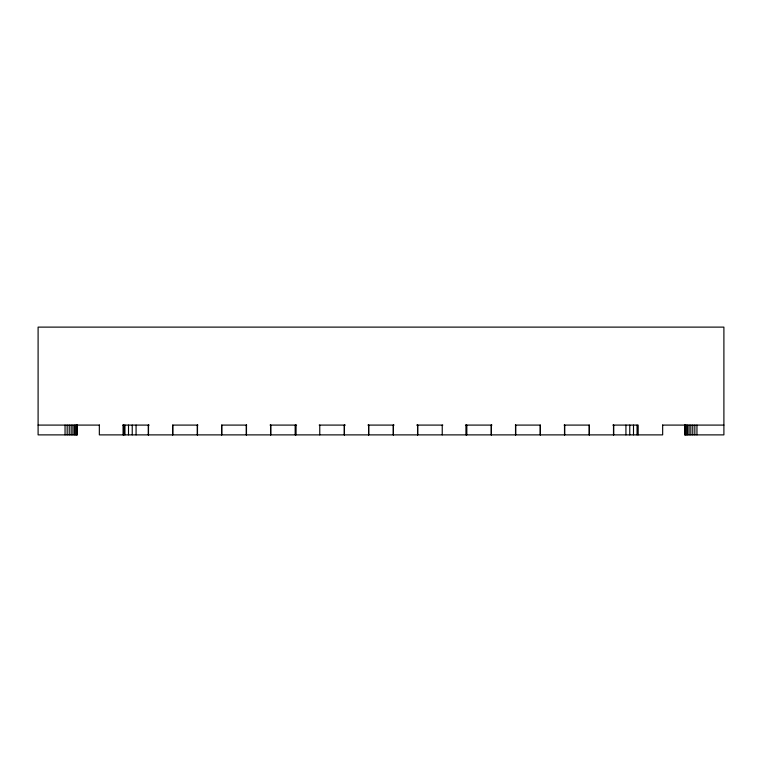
<?xml version="1.0" encoding="UTF-8"?>
<svg xmlns="http://www.w3.org/2000/svg" width="762" height="762" viewBox="0 0 762 762"><rect width="100%" height="100%" fill="white"/><g stroke="black" fill="none" stroke-linecap="round" stroke-linejoin="round"><path stroke-width="1.14" d="M38.1 425.091L99.517 425.091M122.768 425.091L149.152 425.091M197.901 425.091L172.622 425.091L172.622 434.883M246.65 425.091L221.609 425.091L221.609 434.883M270.043 425.091L296.58 425.091M319.173 425.091L345.329 425.091M367.922 425.091L394.078 425.091M416.671 425.091L442.827 425.091M465.42 425.091L491.957 425.091M515.35 425.091L540.391 425.091L540.391 434.883M564.099 425.091L589.378 425.091L589.378 434.883M612.848 425.091L638.175 425.091L638.175 434.883M662.483 425.091L723.9 425.091M696.954 425.091L696.954 434.883M694.83 425.091L694.83 434.883M692.772 425.091L692.772 434.883M690.839 425.091L690.839 434.883M689.086 425.091L689.086 434.883M687.581 425.091L687.581 434.883M686.352 425.091L686.352 434.883M685.448 425.091L685.448 434.883M684.895 425.091L684.895 434.883M684.714 425.091L684.714 434.883L723.9 434.883L723.9 327.117L38.1 327.117L38.1 434.883L77.286 434.883L77.286 425.091M662.664 425.091L662.664 434.883L99.336 434.883L99.336 425.091M637.051 425.091L637.051 434.883M633.498 425.091L633.498 434.883M629.764 425.091L629.764 434.883M625.926 425.091L625.926 434.883M613.686 425.091L613.686 434.883M613.496 425.091L613.496 434.883M589.188 425.091L589.188 434.883M564.699 425.091L564.699 434.883M564.509 425.091L564.509 434.883M540.201 425.091L540.201 434.883M515.712 425.091L515.712 434.883M515.522 425.091L515.522 434.883M491.404 425.091L491.404 434.883M491.214 425.091L491.214 434.883M466.725 425.091L466.725 434.883M466.535 425.091L466.535 434.883M465.982 425.091L465.982 434.883M442.236 425.091L442.236 434.883M417.738 425.091L417.738 434.883M417.557 425.091L417.557 434.883M393.43 425.091L393.43 434.883M393.249 425.091L393.249 434.883M368.751 425.091L368.751 434.883M368.57 425.091L368.57 434.883M344.443 425.091L344.443 434.883M344.262 425.091L344.262 434.883M319.764 425.091L319.764 434.883M296.018 425.091L296.018 434.883M295.466 425.091L295.466 434.883M295.275 425.091L295.275 434.883M270.786 425.091L270.786 434.883M270.596 425.091L270.596 434.883M246.478 425.091L246.478 434.883M246.288 425.091L246.288 434.883M221.799 425.091L221.799 434.883M197.491 425.091L197.491 434.883M197.301 425.091L197.301 434.883M172.812 425.091L172.812 434.883M148.504 425.091L148.504 434.883M148.314 425.091L148.314 434.883M136.074 425.091L136.074 434.883M132.236 425.091L132.236 434.883M128.502 425.091L128.502 434.883M124.949 425.091L124.949 434.883M123.825 425.091L123.825 434.883M123.635 425.091L123.635 434.883M123.082 425.091L123.082 434.883M77.105 425.091L77.105 434.883M76.552 425.091L76.552 434.883M75.648 425.091L75.648 434.883M74.419 425.091L74.419 434.883M72.914 425.091L72.914 434.883M71.161 425.091L71.161 434.883M69.228 425.091L69.228 434.883M67.17 425.091L67.17 434.883M65.046 425.091L65.046 434.883"/></g></svg>
